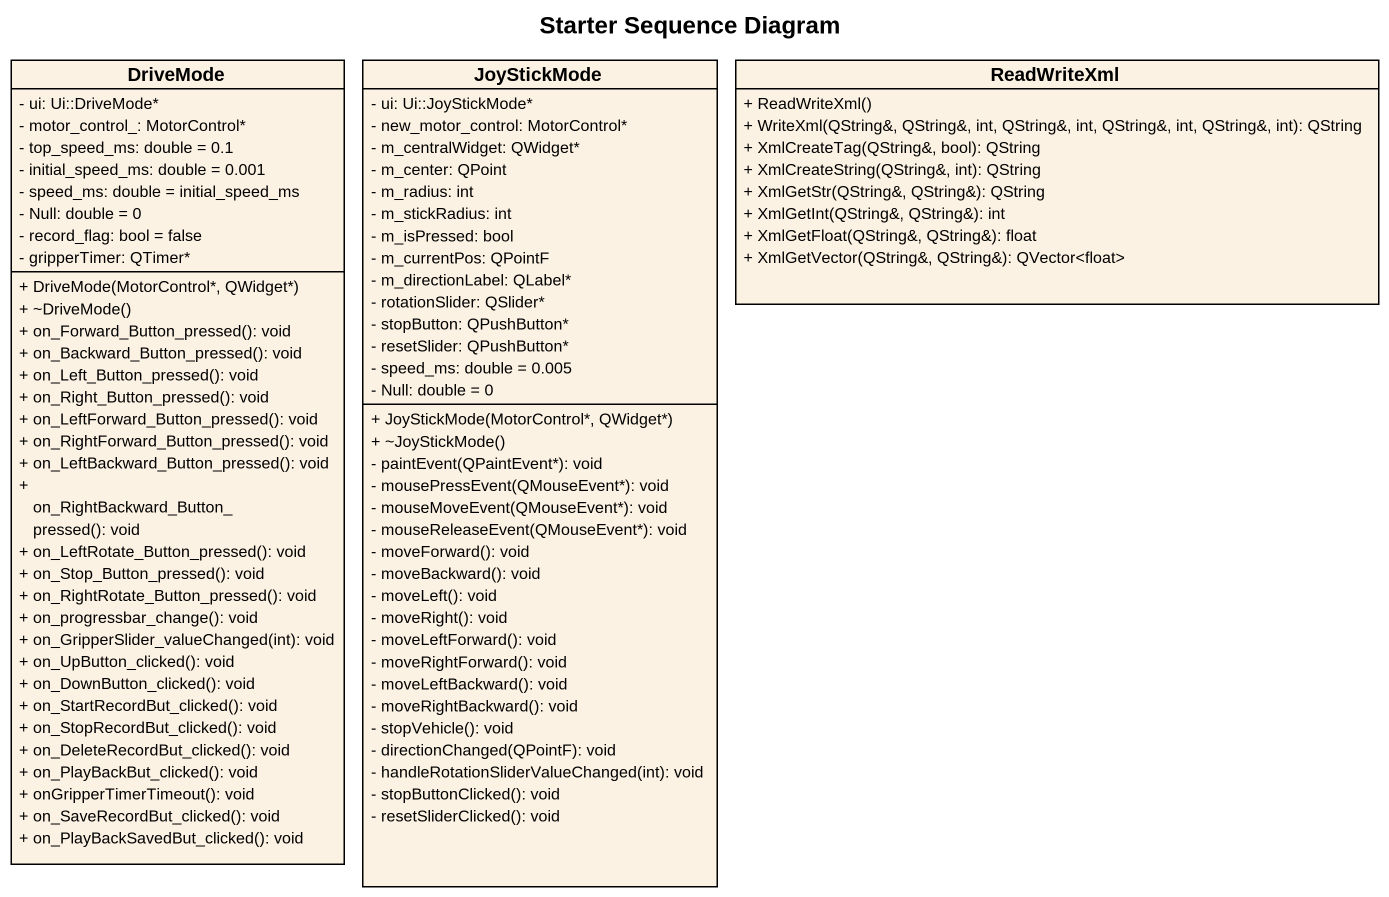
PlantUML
@startuml
title Starter Sequence Diagram
hide circle
hide empty members
skinparam classAttributeIconSize 0
class DriveMode {
  - ui: Ui::DriveMode*
  - motor_control_: MotorControl*
  - top_speed_ms: double = 0.1
  - initial_speed_ms: double = 0.001
  - speed_ms: double = initial_speed_ms
  - Null: double = 0
  - record_flag: bool = false
  - gripperTimer: QTimer*
  + DriveMode(MotorControl*, QWidget*)
  + ~DriveMode()
  + on_Forward_Button_pressed(): void
  + on_Backward_Button_pressed(): void
  + on_Left_Button_pressed(): void
  + on_Right_Button_pressed(): void
  + on_LeftForward_Button_pressed(): void
  + on_RightForward_Button_pressed(): void
  + on_LeftBackward_Button_pressed(): void
  + on_RightBackward_Button_pressed(): void
  + on_LeftRotate_Button_pressed(): void
  + on_Stop_Button_pressed(): void
  + on_RightRotate_Button_pressed(): void
  + on_progressbar_change(): void
  + on_GripperSlider_valueChanged(int): void
  + on_UpButton_clicked(): void
  + on_DownButton_clicked(): void
  + on_StartRecordBut_clicked(): void
  + on_StopRecordBut_clicked(): void
  + on_DeleteRecordBut_clicked(): void
  + on_PlayBackBut_clicked(): void
  + onGripperTimerTimeout(): void
  + on_SaveRecordBut_clicked(): void
  + on_PlayBackSavedBut_clicked(): void
}
class JoyStickMode {
  - ui: Ui::JoyStickMode*
  - new_motor_control: MotorControl*
  - m_centralWidget: QWidget*
  - m_center: QPoint
  - m_radius: int
  - m_stickRadius: int
  - m_isPressed: bool
  - m_currentPos: QPointF
  - m_directionLabel: QLabel*
  - rotationSlider: QSlider*
  - stopButton: QPushButton*
  - resetSlider: QPushButton*
  - speed_ms: double = 0.005
  - Null: double = 0
  + JoyStickMode(MotorControl*, QWidget*)
  + ~JoyStickMode()
  - paintEvent(QPaintEvent*): void
  - mousePressEvent(QMouseEvent*): void
  - mouseMoveEvent(QMouseEvent*): void
  - mouseReleaseEvent(QMouseEvent*): void
  - moveForward(): void
  - moveBackward(): void
  - moveLeft(): void
  - moveRight(): void
  - moveLeftForward(): void
  - moveRightForward(): void
  - moveLeftBackward(): void
  - moveRightBackward(): void
  - stopVehicle(): void
  - directionChanged(QPointF): void
  - handleRotationSliderValueChanged(int): void
  - stopButtonClicked(): void
  - resetSliderClicked(): void
}
class ReadWriteXml {
  + ReadWriteXml()
  + WriteXml(QString&, QString&, int, QString&, int, QString&, int, QString&, int): QString
  + XmlCreateTag(QString&, bool): QString
  + XmlCreateString(QString&, int): QString
  + XmlGetStr(QString&, QString&): QString
  + XmlGetInt(QString&, QString&): int
  + XmlGetFloat(QString&, QString&): float
  + XmlGetVector(QString&, QString&): QVector<float>
}
@enduml
